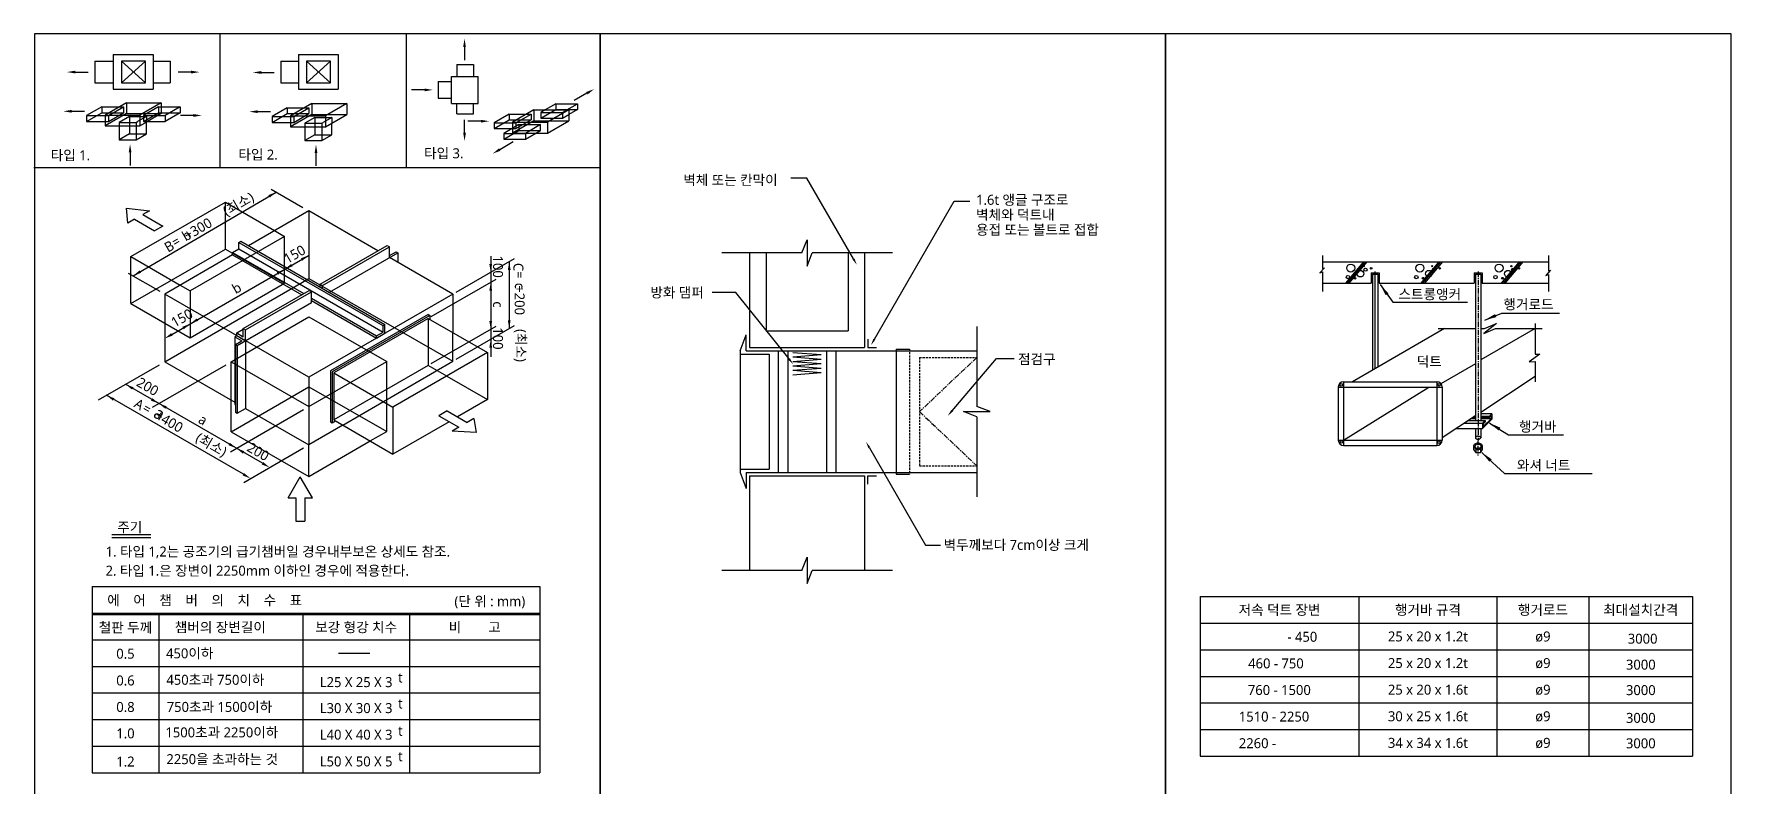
# Model space of a CAD drawing. Header units: millimetres. Extents: x 70076 to 74197, y 15592 to 16067.
# Drawn here: x 70917.2 to 71325.4, y 15886.4 to 16067.4 of the extents above; entities that cross this region are included whole.
import ezdxf
from ezdxf.enums import TextEntityAlignment as Align

# ---------------------------------------------------------------- set-up
doc = ezdxf.new("R2010")
doc.units = ezdxf.units.MM
doc.linetypes.add('CENTER', pattern=[2, 1.25, -0.25, 0.25, -0.25])
doc.linetypes.add('DASHED', pattern=[0.75, 0.5, -0.25])
for name, color, linetype in [('C', 4, 'Continuous'), ('E', 6, 'Continuous'), ('G', 3, 'Continuous'), ('M', 6, 'Continuous'), ('R', 1, 'Continuous'), ('Y', 2, 'Continuous')]:
    doc.layers.add(name, color=color, linetype=linetype)
doc.styles.add('sunjin', font='')
doc.styles.get('sunjin').set_extended_font_data('Malgun Gothic')

# ---------------------------------------------------------------- blocks, each defined once
blk = doc.blocks.new('BORDER')
for p, q in [((1, 1), (0, 1)), ((0, 1), (0, 0)), ((1, 0), (1, 1)), ((0, 0), (1, 0))]:
    blk.add_line(p, q)

msp = doc.modelspace()

# ---------------------------------------------------------------- linework, layer by layer
at = {"layer": 'C'}
for p, q in [((70962.02, 16035.21), (70962.02, 16067.21)), ((71006.82, 16035.21), (71006.82, 16067.21)), ((70917.22, 16035.21), (71053.22, 16035.21)), ((70931.23, 15934.41), (71038.91, 15934.41)), ((70931.23, 15934.41), (70931.23, 15889.61)), ((71038.91, 15934.41), (71038.91, 15889.61)), ((70931.23, 15889.61), (71038.91, 15889.61))]:
    msp.add_line(p, q, dxfattribs=at)
at = {"layer": 'C', "color": 4}
for p, q in [((70935.96, 15946.22), (70945.33, 15946.22)), ((71197.72, 15932.01), (71316.12, 15932.01)), ((71197.72, 15932.01), (71197.72, 15893.61)), ((71316.12, 15932.01), (71316.12, 15893.61)), ((71197.72, 15893.61), (71316.12, 15893.61))]:
    msp.add_line(p, q, dxfattribs=at)
at = {"layer": 'E'}
msp.add_line((70952.41, 16006.94), (70954.81, 16005.56), dxfattribs=at)
at = {"layer": 'G'}
for p, q in [((70931.83, 16060.79), (70931.83, 16055.59)), ((70931.83, 16060.79), (70936.3, 16060.79)), ((70936.3, 16062.44), (70945.87, 16062.44)), ((70936.3, 16062.44), (70936.3, 16054.08)), ((70945.87, 16062.44), (70945.87, 16054.08)), ((70945.87, 16060.79), (70949.98, 16060.79)), ((70949.98, 16060.79), (70949.98, 16055.59)), ((70976.56, 16060.79), (70976.56, 16055.59)), ((70976.56, 16060.79), (70980.81, 16060.79)), ((70980.81, 16062.44), (70980.81, 16054.08)), ((70980.81, 16062.44), (70990.38, 16062.44)), ((70990.38, 16062.44), (70990.38, 16054.08)), ((71017.64, 16057.14), (71024.08, 16057.14)), ((71017.64, 16050.65), (71017.64, 16057.14)), ((71018.91, 16060.03), (71022.91, 16060.03)), ((71018.91, 16060.03), (71018.91, 16057.14)), ((71022.91, 16060.03), (71022.91, 16057.14)), ((71024.08, 16050.65), (71024.08, 16057.14)), ((70931.83, 16055.59), (70936.3, 16055.59)), ((70936.3, 16054.08), (70945.87, 16054.08)), ((70945.87, 16055.59), (70949.98, 16055.59)), ((70976.56, 16055.59), (70980.81, 16055.59)), ((70980.81, 16054.08), (70990.38, 16054.08)), ((71014.42, 16055.92), (71017.64, 16055.92)), ((71014.42, 16055.92), (71014.42, 16051.91)), ((71014.42, 16051.91), (71017.64, 16051.91)), ((71017.64, 16050.65), (71024.08, 16050.65)), ((71018.91, 16048.14), (71018.91, 16050.65)), ((71022.91, 16048.14), (71022.91, 16050.65)), ((71045.41, 16049.1), (71047.96, 16050.57)), ((71047.96, 16049.16), (71045.86, 16047.95)), ((71047.96, 16050.57), (71047.96, 16049.16)), ((71018.91, 16048.14), (71022.91, 16048.14)), ((71039.05, 16045.54), (71035.42, 16043.44)), ((71039.05, 16044.14), (71039.05, 16045.54)), ((71035.42, 16042.04), (71039.05, 16044.14)), ((71035.42, 16043.44), (71035.42, 16042.04)), ((70939.82, 16021.84), (70939.47, 16025.47)), ((70939.47, 16025.47), (70945.02, 16024.84)), ((70966.49, 16017.22), (71001.16, 15997.2)), ((70966.52, 16017.22), (70966.99, 16017.49)), ((70966.52, 16015.65), (70966.52, 16017.22)), ((70966.99, 16017.49), (71001.64, 15997.48)), ((70986.07, 16007.18), (71002.19, 16016.49)), ((70986.63, 16006.86), (71002.75, 16016.17)), ((71002.19, 16016.49), (71002.75, 16016.17)), ((71002.75, 16013.56), (71002.75, 16016.17)), ((70964.99, 16014.76), (70966.52, 16015.65)), ((70964.99, 16014.76), (70982.09, 16004.89)), ((70964.99, 16014.2), (70964.99, 16014.76)), ((70964.99, 16014.2), (70981.61, 16004.61)), ((70966.52, 16015.65), (71001.17, 15995.64)), ((70988.27, 16005.2), (71004.74, 16014.71)), ((71002.75, 16014.04), (71004.32, 16014.95)), ((71004.32, 16014.95), (71004.74, 16014.71)), ((71004.74, 16014.71), (71004.74, 16012.41)), ((70967.54, 15996.48), (70983.41, 16005.64)), ((70968.1, 15996.16), (70983.97, 16005.32)), ((70983.41, 16005.64), (70983.97, 16005.32)), ((70983.97, 16002.71), (70983.97, 16005.32)), ((70983.97, 16003.8), (70999.64, 15994.75)), ((70986.07, 16006.47), (70986.07, 16007.18)), ((70986.07, 16007.18), (70986.63, 16006.86)), ((70986.63, 16006.15), (70986.63, 16006.86)), ((70966.11, 15992.41), (70983.97, 16002.71)), ((70983.97, 16003.24), (70999.64, 15994.19)), ((70965.99, 15995.42), (70967.54, 15996.31)), ((70965.99, 15995.42), (70967.54, 15994.52)), ((70965.99, 15994.77), (70965.99, 15995.42)), ((70967.54, 15996.48), (70968.1, 15996.16)), ((70967.54, 15994.52), (70967.54, 15996.48)), ((70968.1, 15993.55), (70968.1, 15996.16)), ((70999.64, 15994.75), (71001.17, 15995.64)), ((71001.17, 15997.21), (71001.64, 15997.48)), ((71001.17, 15995.64), (71001.17, 15997.21)), ((71001.64, 15995.35), (71001.64, 15997.48)), ((70965.55, 15994.52), (70965.99, 15994.77)), ((70965.55, 15994.52), (70965.55, 15978.24)), ((70965.55, 15994.52), (70967.24, 15993.54)), ((70965.69, 15992.65), (70967.24, 15993.54)), ((70965.69, 15992.65), (70965.69, 15976.37)), ((70965.69, 15992.65), (70966.11, 15992.41)), ((70965.99, 15994.77), (70968.1, 15993.55)), ((70966.11, 15992.41), (70966.11, 15976.13)), ((70968.1, 15993.55), (70968.1, 15977.27)), ((70999.64, 15994.19), (71001.64, 15995.35)), ((70999.64, 15994.19), (70999.64, 15994.75)), ((71087.07, 15991.13), (71088.5, 15995)), ((71088.5, 15991.13), (71088.5, 15995)), ((71117.8, 15993.93), (71117.8, 15991.93)), ((71117.8, 15991.93), (71119.83, 15991.93)), ((71124.59, 15991.53), (71124.59, 15961.44)), ((71124.59, 15991.53), (71127.8, 15991.53)), ((71087.07, 15991.13), (71087.07, 15961.84)), ((71087.07, 15990.33), (71094, 15990.33)), ((71088.5, 15991.13), (71143.98, 15991.13)), ((71094, 15990.33), (71094, 15962.64)), ((71096.22, 15991.13), (71096.22, 15961.84)), ((71098.5, 15991.13), (71098.5, 15961.84)), ((71107.79, 15991.13), (71107.79, 15961.84)), ((71110.08, 15991.13), (71110.08, 15961.84)), ((70965.55, 15978.24), (70965.69, 15978.32)), ((70965.55, 15978.24), (70965.69, 15978.15)), ((70965.69, 15976.37), (70966.11, 15976.13)), ((70966.11, 15976.13), (70968.1, 15977.27)), ((71023.59, 15971.47), (71017.79, 15971.82)), ((71022.99, 15974.82), (71023.59, 15971.47)), ((71267.27, 15973.77), (71267.95, 15973.35)), ((70978.35, 15955.72), (70981.27, 15960.78)), ((70984.19, 15955.72), (70981.27, 15960.78)), ((71087.07, 15962.64), (71094, 15962.64)), ((71087.07, 15961.84), (71088.5, 15957.97)), ((71088.5, 15961.84), (71143.98, 15961.84)), ((71088.5, 15961.84), (71088.5, 15957.97)), ((71117.8, 15961.04), (71119.83, 15961.04)), ((71117.8, 15959.04), (71117.8, 15961.04)), ((71124.59, 15961.44), (71127.8, 15961.44)), ((70978.35, 15955.72), (70980.19, 15955.72)), ((70980.19, 15955.72), (70980.19, 15950.12)), ((70982.35, 15955.72), (70984.19, 15955.72)), ((70982.35, 15955.72), (70982.35, 15950.12)), ((70980.19, 15950.12), (70982.35, 15950.12)), ((70990.49, 15918.41), (70997.99, 15918.41))]:
    msp.add_line(p, q, dxfattribs=at)
at = {"layer": 'G', "color": 3}
for p, q in [((70933.53, 16049.79), (70929.89, 16047.7)), ((70933.53, 16049.79), (70937.7, 16049.79)), ((70939.47, 16050.81), (70934.34, 16047.85)), ((70939.47, 16050.81), (70947.85, 16050.81)), ((70947.85, 16050.81), (70942.71, 16047.85)), ((70947.18, 16049.79), (70943.55, 16047.7)), ((70947.18, 16049.79), (70952.42, 16049.79)), ((70947.85, 16050.81), (70947.85, 16049.79)), ((70952.42, 16049.79), (70948.79, 16047.7)), ((70952.42, 16049.79), (70952.42, 16048.39)), ((70978.13, 16049.58), (70974.5, 16047.49)), ((70978.13, 16049.58), (70982.31, 16049.58)), ((70984.07, 16050.6), (70978.94, 16047.64)), ((70984.07, 16050.6), (70992.45, 16050.6)), ((70992.45, 16050.6), (70987.32, 16047.64)), ((70992.45, 16050.6), (70992.45, 16047.99)), ((71037.48, 16049.1), (71032.35, 16046.14)), ((71037.48, 16049.1), (71045.86, 16049.1)), ((71042.72, 16050.57), (71040.18, 16049.1)), ((71045.86, 16049.1), (71040.73, 16046.14)), ((71042.72, 16050.57), (71047.96, 16050.57)), ((71045.86, 16049.1), (71045.86, 16046.48)), ((70929.89, 16047.7), (70934.34, 16047.7)), ((70929.89, 16047.7), (70929.89, 16046.29)), ((70929.89, 16046.29), (70934.34, 16046.29)), ((70934.34, 16047.85), (70934.34, 16045.23)), ((70934.34, 16047.85), (70942.71, 16047.85)), ((70934.34, 16045.23), (70942.71, 16045.23)), ((70937.75, 16045.23), (70937.75, 16041.92)), ((70941.82, 16045.23), (70941.82, 16041.92)), ((70942.71, 16047.85), (70942.71, 16045.23)), ((70942.71, 16045.23), (70944.55, 16046.29)), ((70943.55, 16047.7), (70948.79, 16047.7)), ((70943.55, 16047.7), (70943.55, 16046.29)), ((70943.55, 16046.29), (70948.79, 16046.29)), ((70944.25, 16043.33), (70944.25, 16046.12)), ((70952.42, 16048.39), (70948.79, 16046.29)), ((70948.79, 16047.7), (70948.79, 16046.29)), ((70974.5, 16047.49), (70978.94, 16047.49)), ((70974.5, 16047.49), (70974.5, 16046.08)), ((70974.5, 16046.08), (70978.94, 16046.08)), ((70978.94, 16047.64), (70978.94, 16045.02)), ((70978.94, 16047.64), (70987.32, 16047.64)), ((70978.94, 16045.02), (70987.32, 16045.02)), ((70982.35, 16045.02), (70982.35, 16041.71)), ((70986.42, 16045.02), (70986.42, 16041.71)), ((70987.32, 16045.02), (70992.45, 16047.99)), ((70987.32, 16047.64), (70987.32, 16045.02)), ((70988.86, 16043.12), (70988.86, 16045.91)), ((71031.54, 16048.08), (71027.91, 16045.98)), ((71027.91, 16045.98), (71027.91, 16044.58)), ((71027.91, 16045.98), (71032.35, 16045.98)), ((71027.91, 16044.58), (71032.16, 16044.58)), ((71033.82, 16045.54), (71030.19, 16043.44)), ((71031.54, 16048.08), (71035.72, 16048.08)), ((71032.35, 16046.14), (71032.35, 16044.69)), ((71032.35, 16046.14), (71040.73, 16046.14)), ((71033.82, 16045.54), (71039.05, 16045.54)), ((71040.73, 16043.52), (71045.86, 16046.48)), ((71040.73, 16046.14), (71040.73, 16043.52)), ((70937.75, 16041.92), (70941.82, 16041.92)), ((70941.82, 16041.92), (70944.25, 16043.33)), ((70982.35, 16041.71), (70986.42, 16041.71)), ((70986.42, 16041.71), (70988.86, 16043.12)), ((71030.19, 16043.44), (71035.42, 16043.44)), ((71030.19, 16043.44), (71030.19, 16042.04)), ((71030.19, 16042.04), (71035.42, 16042.04)), ((71037.98, 16043.52), (71040.73, 16043.52)), ((70945.02, 16024.84), (70943.42, 16023.91)), ((70941.42, 16022.76), (70939.82, 16021.84)), ((70941.42, 16022.76), (70946.22, 16019.99)), ((70943.42, 16023.91), (70948.22, 16021.15)), ((70948.22, 16021.15), (70946.22, 16019.99)), ((71227.08, 16012.5), (71281.48, 16012.5)), ((71238.81, 16009.85), (71240.73, 16009.85)), ((71238.81, 16009.85), (71238.81, 16007.38)), ((71239.13, 16009.53), (71240.41, 16009.53)), ((71239.13, 16009.53), (71239.13, 15986.5)), ((71240.41, 16009.53), (71240.41, 15987.24)), ((71240.73, 16009.85), (71240.73, 16007.38)), ((71263.56, 16009.85), (71265.48, 16009.85)), ((71263.56, 16009.85), (71263.56, 16007.38)), ((71263.88, 16009.53), (71263.88, 15974.35)), ((71263.88, 16009.53), (71265.16, 16009.53)), ((71265.16, 16009.53), (71265.16, 15974.35)), ((71265.48, 16009.85), (71265.48, 16007.38)), ((71227.08, 16007.38), (71238.81, 16007.38)), ((71240.73, 16007.38), (71263.56, 16007.38)), ((71265.48, 16007.38), (71281.48, 16007.38)), ((71012.02, 15999.83), (70988.52, 15986.27)), ((71012.42, 15999.6), (70988.92, 15986.04)), ((71012.02, 15999.83), (71012.42, 15999.6)), ((71012.42, 15999.6), (71012.42, 15998.68)), ((71012.02, 15998.91), (70989.32, 15985.81)), ((70988.52, 15986.27), (70988.52, 15974.05)), ((70988.92, 15986.04), (70988.92, 15973.82)), ((70989.32, 15985.81), (70989.32, 15974.51)), ((71016.59, 15976.66), (71014.59, 15975.51)), ((71014.59, 15975.51), (71019.39, 15972.74)), ((71016.59, 15976.66), (71021.39, 15973.9)), ((71263.88, 15975.04), (71263.1, 15975.04)), ((71263.88, 15975.31), (71263.51, 15975.31)), ((71267.83, 15975.95), (71265.16, 15975.95)), ((71267.19, 15975.31), (71265.16, 15975.31)), ((71267.19, 15975.04), (71265.16, 15975.04)), ((71267.19, 15975.31), (71267.83, 15975.95)), ((71267.19, 15975.04), (71267.64, 15975.49)), ((71267.19, 15975.31), (71267.19, 15975.04)), ((71267.64, 15975.49), (71267.64, 15974.75)), ((71267.83, 15975.95), (71267.83, 15974.67)), ((70988.52, 15974.05), (70988.92, 15973.82)), ((70988.92, 15973.82), (70989.72, 15974.28)), ((71019.39, 15972.74), (71017.79, 15971.82)), ((71022.99, 15974.82), (71021.39, 15973.9)), ((71259.15, 15972.43), (71265.6, 15972.43)), ((71261.09, 15973.71), (71265.6, 15973.71)), ((71262.06, 15974.35), (71266.24, 15974.35)), ((71263.88, 15974.75), (71262.66, 15974.75)), ((71263.88, 15972.43), (71263.88, 15970.22)), ((71267.64, 15974.75), (71265.16, 15974.75)), ((71265.16, 15972.43), (71265.16, 15970.22)), ((71265.6, 15972.43), (71267.83, 15974.67)), ((71265.6, 15973.71), (71266.24, 15974.35)), ((71265.6, 15973.71), (71265.6, 15972.43)), ((71265.79, 15972.9), (71267.64, 15974.75)), ((71265.79, 15973.64), (71266.24, 15974.08)), ((71265.79, 15973.64), (71265.79, 15972.9)), ((71266.24, 15974.35), (71266.24, 15974.08)), ((71263.44, 15968.15), (71264, 15967.47)), ((71263.44, 15968.15), (71263.44, 15967.36)), ((71263.44, 15967.36), (71264, 15966.68)), ((71264, 15967.47), (71265.08, 15967.47)), ((71264, 15967.47), (71264, 15966.68)), ((71265.08, 15967.47), (71265.61, 15968.15)), ((71265.08, 15967.47), (71265.08, 15966.68)), ((71265.08, 15966.68), (71265.61, 15967.36)), ((71265.61, 15967.36), (71265.61, 15968.15)), ((71264, 15966.68), (71265.08, 15966.68))]:
    msp.add_line(p, q, dxfattribs=at)
for centre in [(71231.64, 15982.94), (71255.17, 15982.98), (71231.69, 15969.2), (71255.12, 15969.16)]:
    msp.add_circle(centre, 0.321, dxfattribs=at)
for centre, radius, start, end in [((71263.99, 15968.15), 0.549, 149.5769, 180), ((71264.25, 15968), 0.848, 125.1975, 149.5769), ((71264.42, 15967.76), 1.14, 106.2867, 125.1975), ((71263.99, 15968.15), 0.229, 149.5769, 180), ((71263.99, 15968.15), 0.229, 180, 210.4231), ((71264.25, 15968), 0.528, 125.1975, 149.5769), ((71264.25, 15968.3), 0.528, 210.4231, 234.8025), ((71264.08, 15970.22), 0.197, 142.6084, 180), ((71264.08, 15970.22), 0.197, 180, 217.3916), ((71264.29, 15970.06), 0.462, 118.4548, 142.6084), ((71264.29, 15970.38), 0.462, 217.3916, 241.5452), ((71264.42, 15967.76), 0.821, 106.2867, 125.1975), ((71264.42, 15968.54), 0.821, 234.8025, 253.7133), ((71264.43, 15969.8), 0.756, 102.6518, 118.4548), ((71264.43, 15970.64), 0.756, 241.5452, 257.3482), ((71264.53, 15967.39), 1.53, 90, 106.2867), ((71264.53, 15967.39), 1.21, 90, 106.2867), ((71264.53, 15968.92), 1.21, 253.7133, 270), ((71264.52, 15969.39), 1.18, 90, 102.6518), ((71264.52, 15971.05), 1.18, 257.3482, 270), ((71264.52, 15969.39), 1.18, 77.3482, 90), ((71264.52, 15971.05), 1.18, 270, 282.6518), ((71264.53, 15967.39), 1.53, 73.7133, 90), ((71264.53, 15967.39), 1.21, 73.7133, 90), ((71264.53, 15968.92), 1.21, 270, 286.2867), ((71264.62, 15969.8), 0.756, 61.5452, 77.3482), ((71264.62, 15970.64), 0.756, 282.6518, 298.4548), ((71264.64, 15967.76), 0.821, 54.8025, 73.7133), ((71264.64, 15968.54), 0.821, 286.2867, 305.1975), ((71264.64, 15967.76), 1.14, 54.8025, 73.7133), ((71264.76, 15970.06), 0.462, 37.3916, 61.5452), ((71264.76, 15970.38), 0.462, 298.4548, 322.6084), ((71264.81, 15968), 0.528, 30.4231, 54.8025), ((71264.81, 15968.3), 0.528, 305.1975, 329.5769), ((71264.97, 15970.22), 0.197, 0, 37.3916), ((71264.97, 15970.22), 0.197, 322.6084, 0), ((71265.07, 15968.15), 0.229, 0, 30.4231), ((71265.07, 15968.15), 0.229, 329.5769, 0), ((71264.81, 15968), 0.848, 30.4231, 54.8025), ((71265.07, 15968.15), 0.549, 0, 30.4231)]:
    msp.add_arc(centre, radius, start, end, dxfattribs=at)
at = {"layer": 'M', "color": 6}
for p, q in [((70940.56, 16013.79), (70963.26, 16026.89)), ((70963.26, 16026.89), (70975.11, 16020.05)), ((70983.31, 16024.78), (70968.83, 16016.42)), ((70999.93, 16015.19), (70983.31, 16024.78)), ((70940.56, 16013.79), (70952.41, 16006.94)), ((70940.56, 16002.49), (70940.56, 16013.79)), ((70964.99, 16014.2), (70948.66, 16004.77)), ((71017.97, 16004.77), (71002.75, 16013.56)), ((70983.31, 15984.77), (70948.66, 16004.77)), ((70948.66, 16004.77), (70948.66, 15988.49)), ((71017.97, 16004.77), (70983.31, 15984.77)), ((71017.97, 16004.77), (71017.97, 15995.48)), ((70940.56, 16002.49), (70948.66, 15997.81)), ((71012.02, 15998.91), (71026.27, 15990.69)), ((71256.46, 15996.5), (71234.29, 15983.7)), ((71278.28, 15996.5), (71265.16, 15988.93)), ((70948.66, 15988.49), (70965.55, 15978.74)), ((71026.27, 15990.69), (71003.57, 15977.58)), ((71026.27, 15990.69), (71026.27, 15979.39)), ((71263.88, 15987.99), (71255.61, 15983.21)), ((70983.31, 15984.77), (70983.31, 15968.49)), ((70989.32, 15985.81), (71003.57, 15977.58)), ((71016.49, 15985.04), (71026.27, 15979.39)), ((71232.2, 15983.7), (71232.2, 15968.34)), ((71232.2, 15983.7), (71254.6, 15983.7)), ((71254.6, 15983.7), (71254.6, 15968.34)), ((71265.16, 15976.4), (71278.28, 15985.05)), ((70964.66, 15971.67), (70964.66, 15979.26)), ((71026.27, 15979.39), (71019.07, 15975.23)), ((71230.92, 15982.42), (71230.92, 15969.62)), ((71230.92, 15982.42), (71255.88, 15982.42)), ((71232.2, 15969.62), (71252.68, 15982.42)), ((71255.88, 15982.42), (71255.88, 15969.62)), ((70968.1, 15977.27), (70983.31, 15968.49)), ((71003.57, 15977.58), (71003.57, 15966.28)), ((71255.88, 15970.28), (71263.88, 15975.56)), ((70964.66, 15971.67), (70983.31, 15960.9)), ((70991.53, 15973.23), (70983.31, 15968.49)), ((70989.32, 15974.51), (71003.57, 15966.28)), ((71017.07, 15974.08), (71003.57, 15966.28)), ((70983.31, 15960.9), (70998.11, 15969.44)), ((70983.31, 15960.9), (70983.31, 15968.49)), ((71230.92, 15969.62), (71255.88, 15969.62)), ((71232.2, 15968.34), (71254.6, 15968.34))]:
    msp.add_line(p, q, dxfattribs=at)
for centre, start, end in [((71232.2, 15982.42), 90, 180), ((71254.6, 15982.42), 0, 90), ((71232.2, 15969.62), 180, 270), ((71254.6, 15969.62), 270, 0)]:
    msp.add_arc(centre, 1.28, start, end, dxfattribs=at)
at = {"layer": 'R', "color": 1}
msp.add_line((71239.77, 15986.87), (71239.77, 16010.17), dxfattribs=at)
at = {"layer": 'R', "color": 1, "linetype": 'CENTER'}
msp.add_line((71264.52, 16010.17), (71264.51, 15965.97), dxfattribs=at)
at = {"layer": 'Y', "color": 2}
for p, q in [((70944.08, 16060.79), (70938.24, 16055.59)), ((70938.24, 16060.79), (70944.08, 16055.59)), ((70944.08, 16060.79), (70938.24, 16060.79)), ((70938.24, 16060.79), (70938.24, 16055.59)), ((70944.08, 16055.59), (70944.08, 16060.79)), ((70982.75, 16060.79), (70988.58, 16055.59)), ((70988.58, 16060.79), (70982.75, 16055.59)), ((70982.75, 16060.79), (70982.75, 16055.59)), ((70988.58, 16060.79), (70982.75, 16060.79)), ((70988.58, 16055.59), (70988.58, 16060.79)), ((71020.78, 16064.19), (71020.78, 16061.08)), ((70927.16, 16058.18), (70930.27, 16058.18)), ((70955.02, 16058.18), (70951.91, 16058.18)), ((70971.87, 16058.08), (70974.98, 16058.08)), ((70938.24, 16055.59), (70944.08, 16055.59)), ((70982.75, 16055.59), (70988.58, 16055.59)), ((71011.15, 16053.89), (71008.04, 16053.89)), ((71050.22, 16053.1), (71047.11, 16051.35)), ((70926.29, 16048.75), (70929.4, 16048.75)), ((70933.53, 16049.79), (70933.53, 16048.39)), ((70935.13, 16047.7), (70938.76, 16049.79)), ((70937.7, 16049.79), (70938.76, 16049.79)), ((70938.76, 16049.79), (70938.76, 16048.39)), ((70939.47, 16050.81), (70939.47, 16048.2)), ((70947.18, 16049.79), (70947.18, 16048.39)), ((70947.85, 16049.79), (70947.85, 16048.2)), ((70971.01, 16048.66), (70974.12, 16048.66)), ((70978.13, 16049.58), (70978.13, 16048.18)), ((70979.73, 16047.49), (70983.37, 16049.58)), ((70982.31, 16049.58), (70983.37, 16049.58)), ((70983.37, 16049.58), (70983.37, 16048.18)), ((70984.07, 16050.6), (70984.07, 16047.99)), ((71037.48, 16049.1), (71037.48, 16046.48)), ((71039.09, 16047.07), (71042.72, 16049.16)), ((71040.18, 16049.1), (71039.09, 16048.47)), ((71042.72, 16050.57), (71042.72, 16049.16)), ((71042.72, 16049.16), (71047.96, 16049.16)), ((71044.32, 16048.47), (71045.41, 16049.1)), ((70929.89, 16046.29), (70933.53, 16048.39)), ((70933.53, 16048.39), (70938.76, 16048.39)), ((70939.47, 16048.2), (70934.34, 16045.23)), ((70934.34, 16047.7), (70935.13, 16047.7)), ((70934.34, 16046.29), (70935.13, 16046.29)), ((70935.13, 16046.29), (70938.76, 16048.39)), ((70935.13, 16047.7), (70935.13, 16046.29)), ((70940.18, 16047.5), (70937.75, 16046.09)), ((70937.75, 16046.09), (70937.75, 16045.23)), ((70937.75, 16046.09), (70941.82, 16046.09)), ((70939.47, 16048.2), (70947.85, 16048.2)), ((70940.18, 16047.5), (70940.18, 16043.33)), ((70940.18, 16047.5), (70944.25, 16047.5)), ((70941.82, 16046.09), (70942.16, 16046.29)), ((70941.82, 16046.09), (70941.82, 16045.23)), ((70944.25, 16047.5), (70942.16, 16046.29)), ((70943.55, 16046.29), (70947.18, 16048.39)), ((70944.25, 16047.5), (70944.25, 16046.12)), ((70947.85, 16048.2), (70944.55, 16046.29)), ((70947.18, 16048.39), (70952.42, 16048.39)), ((70955.59, 16047.75), (70952.48, 16047.75)), ((70974.5, 16046.08), (70978.13, 16048.18)), ((70978.13, 16048.18), (70983.37, 16048.18)), ((70984.07, 16047.99), (70978.94, 16045.02)), ((70978.94, 16047.49), (70979.73, 16047.49)), ((70978.94, 16046.08), (70979.73, 16046.08)), ((70979.73, 16046.08), (70983.37, 16048.18)), ((70979.73, 16047.49), (70979.73, 16046.08)), ((70984.79, 16047.29), (70982.35, 16045.88)), ((70982.35, 16045.88), (70986.42, 16045.88)), ((70982.35, 16045.88), (70982.35, 16045.02)), ((70984.07, 16047.99), (70992.45, 16047.99)), ((70984.79, 16047.29), (70984.79, 16043.12)), ((70984.79, 16047.29), (70988.86, 16047.29)), ((70986.42, 16045.88), (70986.77, 16046.08)), ((70986.42, 16045.88), (70986.42, 16045.02)), ((70988.86, 16047.29), (70986.77, 16046.08)), ((70988.86, 16047.29), (70988.86, 16045.91)), ((71020.78, 16043.6), (71020.78, 16046.71)), ((71024.7, 16046.36), (71021.59, 16046.36)), ((71027.91, 16044.58), (71031.54, 16046.68)), ((71031.54, 16048.08), (71031.54, 16046.68)), ((71031.54, 16046.68), (71036.78, 16046.68)), ((71037.48, 16046.48), (71032.35, 16043.52)), ((71032.35, 16045.98), (71033.14, 16045.98)), ((71032.35, 16044.69), (71032.35, 16043.52)), ((71032.35, 16044.58), (71033.14, 16044.58)), ((71033.14, 16045.98), (71036.78, 16048.08)), ((71033.14, 16044.58), (71036.78, 16046.68)), ((71033.14, 16045.98), (71033.14, 16044.58)), ((71033.82, 16045.54), (71033.82, 16044.14)), ((71035.72, 16048.08), (71036.78, 16048.08)), ((71036.78, 16048.08), (71036.78, 16046.68)), ((71037.48, 16046.48), (71045.86, 16046.48)), ((71039.09, 16048.47), (71044.32, 16048.47)), ((71039.09, 16048.47), (71039.09, 16047.07)), ((71039.09, 16047.07), (71044.32, 16047.07)), ((71044.32, 16048.47), (71044.32, 16047.07)), ((71044.32, 16047.07), (71045.86, 16047.95)), ((70940.18, 16043.33), (70937.75, 16041.92)), ((70940.18, 16043.33), (70944.25, 16043.33)), ((70984.79, 16043.12), (70982.35, 16041.71)), ((70984.79, 16043.12), (70988.86, 16043.12)), ((71029.26, 16039.56), (71032.49, 16041.46)), ((71030.19, 16042.04), (71033.82, 16044.14)), ((71032.35, 16043.52), (71037.98, 16043.52)), ((71033.82, 16044.14), (71039.05, 16044.14)), ((70940.34, 16038.84), (70940.34, 16035.73)), ((70985.05, 16038.74), (70985.05, 16035.63)), ((71103.12, 16032.62), (71099.22, 16032.62)), ((71114.32, 16013.22), (71103.12, 16032.62)), ((70963.26, 16015.59), (70963.26, 16026.89)), ((70983.31, 16024.78), (70983.31, 16008.5)), ((71119.34, 15993.91), (71138.54, 16027.16)), ((71138.54, 16027.16), (71142.32, 16027.16)), ((70975.11, 16020.05), (70977.51, 16018.66)), ((70977.51, 16018.66), (70954.81, 16005.56)), ((70977.51, 16007.37), (70977.51, 16018.66)), ((70940.56, 16002.49), (70963.26, 16015.59)), ((70963.26, 16015.59), (70977.51, 16007.37)), ((71227.08, 16014.02), (71227.08, 16010.96)), ((71232.71, 16007.38), (71237.03, 16012.5)), ((71233.13, 16007.38), (71237.45, 16012.5)), ((71233.55, 16007.38), (71237.87, 16012.5)), ((71250.87, 16007.38), (71255.18, 16012.5)), ((71251.28, 16007.38), (71255.6, 16012.5)), ((71251.7, 16007.38), (71256.02, 16012.5)), ((71270.19, 16007.38), (71274.51, 16012.5)), ((71270.61, 16007.38), (71274.93, 16012.5)), ((71271.03, 16007.38), (71275.35, 16012.5)), ((71281.48, 16014.02), (71281.48, 16010.33)), ((70948.66, 15988.49), (70983.31, 16008.5)), ((70983.31, 16008.5), (71017.97, 15988.64)), ((71227.56, 16011.12), (71226.46, 16009.86)), ((71226.46, 16009.86), (71227.08, 16010.14)), ((71227.08, 16010.96), (71227.56, 16011.12)), ((71227.08, 16010.14), (71227.08, 16005.36)), ((71281.96, 16010.49), (71280.86, 16009.23)), ((71280.86, 16009.23), (71281.48, 16009.51)), ((71281.48, 16010.33), (71281.96, 16010.49)), ((71281.48, 16009.51), (71281.48, 16005.36)), ((70954.81, 15994.26), (70977.51, 16007.37)), ((70954.81, 16005.56), (70954.81, 15994.26)), ((71086, 16005.15), (71080.33, 16005.15)), ((71098.82, 15989.16), (71086, 16005.15)), ((70948.66, 15997.81), (70954.81, 15994.26)), ((70964.66, 15988.49), (70983.33, 15999.27)), ((70983.33, 15999.27), (71002.05, 15988.54)), ((71012.02, 15998.91), (71012.02, 15987.61)), ((71017.97, 15988.64), (71017.97, 15995.48)), ((71254.91, 15996.5), (71263.88, 15996.5)), ((71265.16, 15996.5), (71266.06, 15996.5)), ((71268.94, 15997.66), (71265.9, 15995.26)), ((71265.9, 15995.26), (71268.7, 15996.5)), ((71266.06, 15996.5), (71268.94, 15997.66)), ((71268.7, 15996.5), (71279.96, 15996.5)), ((71278.28, 15997.71), (71278.28, 15990.32)), ((70964.66, 15988.49), (70983.31, 15977.72)), ((70964.66, 15979.26), (70964.66, 15988.49)), ((70983.31, 15977.72), (71002.05, 15988.54)), ((71012.02, 15987.61), (70989.32, 15974.51)), ((70991.53, 15973.23), (71017.97, 15988.64)), ((71002.05, 15971.71), (71002.05, 15988.54)), ((71016.49, 15985.04), (71012.02, 15987.61)), ((71099.77, 15990.75), (71106.53, 15990.21)), ((71099.77, 15989.67), (71106.53, 15990.21)), ((71099.77, 15989.67), (71106.53, 15989.13)), ((71099.77, 15988.59), (71106.53, 15989.13)), ((71099.77, 15988.59), (71106.53, 15988.05)), ((71099.77, 15987.51), (71106.53, 15988.05)), ((71099.77, 15987.51), (71106.53, 15986.97)), ((71138.02, 15976.7), (71148.74, 15989.29)), ((71148.74, 15989.29), (71153, 15989.29)), ((71279.4, 15990.32), (71276.82, 15988.44)), ((71276.82, 15988.44), (71278.28, 15988.56)), ((71278.28, 15990.32), (71279.4, 15990.32)), ((71278.28, 15988.56), (71278.28, 15983.7)), ((71099.77, 15986.43), (71106.53, 15986.97)), ((71099.77, 15986.43), (71106.53, 15985.89)), ((71099.77, 15985.35), (71106.53, 15985.89)), ((70964.66, 15971.67), (70983.33, 15982.45)), ((70983.33, 15982.45), (71002.05, 15971.71)), ((70998.11, 15969.44), (71002.05, 15971.71)), ((71118.15, 15967.81), (71131.62, 15944.4)), ((70935.96, 15946.91), (70945.33, 15946.91)), ((71131.62, 15944.4), (71135.25, 15944.4)), ((71235.87, 15932.01), (71235.87, 15893.61)), ((71269.07, 15932.01), (71269.07, 15893.61)), ((71291.17, 15932.01), (71291.17, 15893.61)), ((70931.23, 15928.01), (71038.91, 15928.01)), ((70931.23, 15927.66), (71038.91, 15927.66)), ((70947.23, 15928.01), (70947.23, 15889.61)), ((70981.85, 15928.01), (70981.85, 15889.61)), ((71007.57, 15927.88), (71007.57, 15889.48)), ((71197.72, 15925.61), (71316.12, 15925.61)), ((70931.23, 15921.61), (71038.91, 15921.61)), ((71197.72, 15919.21), (71316.12, 15919.21)), ((70931.23, 15915.21), (71038.91, 15915.21)), ((71197.72, 15912.81), (71316.12, 15912.81)), ((70931.23, 15908.81), (71038.91, 15908.81)), ((71197.72, 15906.41), (71316.12, 15906.41)), ((70931.23, 15902.41), (71038.91, 15902.41)), ((71197.72, 15900.01), (71316.12, 15900.01)), ((70931.23, 15896.01), (71038.91, 15896.01))]:
    msp.add_line(p, q, dxfattribs=at)
at = {"layer": 'Y'}
for p, q in [((70941.07, 16009.16), (70975.49, 16029.3)), ((70974.31, 16029.98), (70981.9, 16025.6)), ((71101.9, 16014.69), (71103.15, 16017.86)), ((71103.15, 16017.86), (71103.15, 16011.52)), ((70950.39, 15995.08), (70983.42, 16014.15)), ((71018.73, 16005.22), (71032.82, 16013.35)), ((71027.08, 16013.93), (71027.08, 15992.27)), ((71031.52, 16012.6), (71031.52, 15996.46)), ((71101.9, 16014.69), (71082.64, 16014.69)), ((71089.3, 16014.69), (71089.3, 15991.93)), ((71093.3, 16014.69), (71093.3, 15995.93)), ((71103.15, 16011.52), (71104.4, 16014.69)), ((71123.66, 16014.69), (71104.4, 16014.69)), ((71113, 16014.69), (71113, 15995.93)), ((71117, 16014.69), (71117, 15991.93)), ((70939.89, 16009.84), (70947.48, 16005.45)), ((71012.79, 15999.35), (71028.37, 16008.35)), ((71241, 16007.05), (71243.99, 16002.83)), ((71243.99, 16002.83), (71262.02, 16002.83)), ((71266.13, 15998.52), (71270.26, 16000.22)), ((71270.26, 16000.22), (71284.08, 16000.22)), ((71012.79, 15988.05), (71028.37, 15997.05)), ((71018.73, 15989.08), (71032.82, 15997.21)), ((71093.3, 15995.93), (71113, 15995.93)), ((71143.98, 15996.99), (71143.98, 15977.73)), ((71027.08, 15991.9), (71027.08, 15989.68)), ((71089.3, 15991.93), (71117, 15991.93)), ((70932.73, 15979.3), (70947.42, 15987.78)), ((70945.77, 15977.6), (70963.42, 15987.78)), ((70967.58, 15961.42), (70934.67, 15980.42)), ((70972.17, 15964.07), (70939.26, 15983.07)), ((70964.46, 15966.84), (70982.07, 15977.01)), ((71140.81, 15976.49), (71147.15, 15976.49)), ((71143.98, 15975.24), (71140.81, 15976.49)), ((71147.15, 15976.49), (71143.98, 15977.73)), ((71143.98, 15975.24), (71143.98, 15955.98)), ((71267.95, 15973.35), (71271.84, 15970.95)), ((71271.84, 15970.95), (71285.09, 15970.95)), ((70967.66, 15959.46), (70982.07, 15967.78)), ((71265.44, 15966.66), (71266.03, 15966.11)), ((71266.03, 15966.11), (71270.89, 15961.63)), ((71089.3, 15961.04), (71117, 15961.04)), ((71089.3, 15961.04), (71089.3, 15938.28)), ((71117, 15961.04), (71117, 15938.28)), ((71270.89, 15961.63), (71292, 15961.63)), ((71101.9, 15938.28), (71082.64, 15938.28)), ((71101.9, 15938.28), (71103.15, 15941.45)), ((71103.15, 15941.45), (71103.15, 15935.11)), ((71103.15, 15935.11), (71104.4, 15938.28)), ((71123.66, 15938.28), (71104.4, 15938.28))]:
    msp.add_line(p, q, dxfattribs=at)
at = {"layer": 'Y', "linetype": 'DASHED'}
for p, q in [((71127.8, 15991.53), (71127.8, 15961.44)), ((71130.2, 15989.53), (71130.2, 15963.44)), ((71130.2, 15989.53), (71143.98, 15989.53)), ((71130.2, 15963.44), (71143.98, 15963.44))]:
    msp.add_line(p, q, dxfattribs=at)
at = {"layer": 'Y', "linetype": 'CENTER'}
for p, q in [((71143.98, 15989.53), (71130.2, 15976.49)), ((71130.2, 15976.49), (71143.98, 15963.44))]:
    msp.add_line(p, q, dxfattribs=at)
at = {"layer": 'Y'}
for points in [[(71241, 16007.05, 0, 0.8, 0), (71242.64, 16004.72, 0.8, 0.8, 0)], [(71266.13, 15998.52, 0, 0.8, 0), (71268.77, 15999.6, 0.8, 0.8, 0)], [(71267.27, 15973.77, 0, 0.8, 0), (71269.71, 15972.28, 0.8, 0.8, 0)], [(71265.44, 15966.66, 0, 0.8, 0), (71267.54, 15964.72, 0.8, 0.8, 0)]]:
    msp.add_lwpolyline(points, format="xyseb", dxfattribs=at)
for centre, radius in [((71233.9, 16011.04), 0.956), ((71250.53, 16011.04), 0.956), ((71269.57, 16011.04), 0.956), ((71233.22, 16008.86), 0.406), ((71234.89, 16008.57), 0.227), ((71236.22, 16009.68), 0.797), ((71237.04, 16011.48), 0.133), ((71237.46, 16010.64), 0.377), ((71238.82, 16010.98), 0.189), ((71249.68, 16008.86), 0.406), ((71251.35, 16008.57), 0.227), ((71252.68, 16009.68), 0.797), ((71253.5, 16011.48), 0.133), ((71253.92, 16010.64), 0.377), ((71255.28, 16010.98), 0.189), ((71268.72, 16008.86), 0.406), ((71270.39, 16008.57), 0.227), ((71271.72, 16009.68), 0.797), ((71272.54, 16011.48), 0.133), ((71272.96, 16010.64), 0.377), ((71274.32, 16010.98), 0.189)]:
    msp.add_circle(centre, radius, dxfattribs=at)
at = {"layer": 'Y', "color": 2}
for points in [[(71020.45, 16064.19), (71021.11, 16064.19), (71020.78, 16066.19)], [(70927.16, 16057.85), (70927.16, 16058.51), (70925.16, 16058.18)], [(70955.02, 16057.85), (70955.02, 16058.51), (70957.02, 16058.18)], [(70971.87, 16057.75), (70971.87, 16058.42), (70969.87, 16058.08)], [(71011.15, 16053.56), (71011.15, 16054.23), (71013.15, 16053.89)], [(71050.05, 16053.39), (71050.38, 16052.81), (71051.96, 16054.08)], [(70926.29, 16048.42), (70926.29, 16049.09), (70924.29, 16048.75)], [(70971.01, 16048.32), (70971.01, 16048.99), (70969.01, 16048.66)], [(70955.59, 16047.41), (70955.59, 16048.08), (70957.59, 16047.75)], [(71024.7, 16046.03), (71024.7, 16046.69), (71026.7, 16046.36)], [(70940.01, 16038.84), (70940.67, 16038.84), (70940.34, 16040.84)], [(70984.72, 16038.74), (70985.39, 16038.74), (70985.05, 16040.74)], [(71020.45, 16043.6), (71021.11, 16043.6), (71020.78, 16041.6)], [(71029.43, 16039.27), (71029.09, 16039.84), (71027.54, 16038.54)], [(71114.55, 16013.36), (71114.09, 16013.09), (71115.12, 16011.84)], [(71119.57, 15993.77), (71119.11, 15994.04), (71118.54, 15992.52)], [(71099.03, 15989.33), (71098.61, 15989), (71099.82, 15987.91)], [(71138.22, 15976.52), (71137.82, 15976.87), (71136.98, 15975.48)], [(71117.92, 15967.67), (71118.38, 15967.94), (71117.35, 15969.19)]]:
    msp.add_solid(points, dxfattribs=at)
at = {"layer": 'Y'}
for points in [[(70973.59, 16028.58), (70973.93, 16028), (70975.49, 16029.3)], [(70979.41, 16011.44), (70979.08, 16012.02), (70977.51, 16010.74)], [(70981.42, 16013.38), (70981.75, 16012.8), (70983.31, 16014.09)], [(71027.41, 16012.03), (71026.74, 16012.03), (71027.08, 16010.03)], [(71031.19, 16010.6), (71031.86, 16010.6), (71031.52, 16012.6)], [(70942.96, 16009.88), (70942.62, 16010.46), (70941.07, 16009.16)], [(70975.61, 16010.02), (70975.95, 16009.44), (70977.51, 16010.74)], [(71026.74, 16005.6), (71027.41, 16005.6), (71027.08, 16007.6)], [(70952.92, 15996.9), (70953.26, 15996.32), (70954.81, 15997.63)], [(70956.71, 15998.34), (70956.38, 15998.92), (70954.81, 15997.63)], [(71027.41, 15998.3), (71026.74, 15998.3), (71027.08, 15996.3)], [(71031.86, 15998.46), (71031.19, 15998.46), (71031.52, 15996.46)], [(70950.56, 15994.79), (70950.22, 15995.37), (70948.66, 15994.08)], [(71026.74, 15991.9), (71027.41, 15991.9), (71027.08, 15993.9)], [(70936.23, 15979.14), (70936.57, 15979.71), (70934.67, 15980.42)], [(70940.82, 15981.79), (70941.16, 15982.36), (70939.26, 15983.07)], [(70945.68, 15979.73), (70945.35, 15979.14), (70947.26, 15978.46)], [(70948.83, 15977.17), (70949.16, 15977.75), (70947.26, 15978.46)], [(70964.36, 15968.98), (70964.02, 15968.41), (70965.91, 15967.69)], [(70967.48, 15966.39), (70967.81, 15966.97), (70965.91, 15967.69)], [(70972.34, 15964.36), (70972.01, 15963.78), (70973.9, 15963.07)], [(70967.75, 15961.71), (70967.42, 15961.13), (70969.31, 15960.42)]]:
    msp.add_solid(points, dxfattribs=at)

# ---------------------------------------------------------------- block references
at = {"layer": 'C', "color": 4}
for p, xscale, yscale, zscale in [((70917.37, 15867.36), 136.0000000000001, 200.0000000000002, 136.0000000000001), ((71053.37, 15867.36), 136.0000000000001, 200.0000000000003, 136.0000000000001), ((71189.37, 15867.36), 136.0000000000488, 200.000000000071, 136.0000000000488)]:
    msp.add_blockref('BORDER', p, dxfattribs=dict(at, xscale=xscale, yscale=yscale, zscale=zscale))

# ---------------------------------------------------------------- texts
at = {"layer": 'G', "style": 'sunjin'}
for s, p in [('타입 1.', (70921.26, 16036.97)), ('타입 2.', (70966.39, 16037.13)), ('타입 3.', (71011.05, 16037.45)), ('벽체 또는 칸막이', (71073.37, 16031.01)), ('1.6t 앵글 구조로', (71143.8, 16026.25)), ('벽체와 덕트내', (71143.8, 16022.65)), ('용접 또는 볼트로 접합', (71143.8, 16019.05)), ('방화 댐퍼', (71065.46, 16003.96)), ('스트롱앵커', (71245.38, 16003.54)), ('행거로드', (71270.63, 16001.11)), ('점검구', (71153.89, 15987.91)), ('덕트', (71249.79, 15987.33)), ('행거바', (71274.36, 15971.68)), ('와셔 너트', (71273.87, 15962.41)), ('주기', (70937.25, 15947.5)), ('1. 타입 1,2는 공조기의 급기챔버일 경우내부보온 상세도 참조.', (70934.47, 15941.63)), ('벽두께보다 7cm이상 크게', (71135.99, 15943.23)), ('2. 타입 1.은 장변이 2250mm 이하인 경우에 적용한다.', (70934.44, 15937.03)), ('에    어    챔    버    의    치    수    표', (70934.85, 15929.92)), ('(단 위 : mm)', (71018.35, 15929.67)), ('- 450', (71218.67, 15921.13)), ('3000', (71300.53, 15920.67)), ('450이하', (70948.99, 15917.14)), ('460 - 750', (71209.24, 15914.73)), ('3000', (71300.09, 15914.43)), ('450초과 750이하', (70949.07, 15910.78)), ('760 - 1500', (71209.16, 15908.33)), ('3000', (71300.09, 15908.3)), ('750초과 1500이하', (70949.15, 15904.26)), ('1510 - 2250', (71206.99, 15901.93)), ('3000', (71300.09, 15901.62)), ('1500초과 2250이하', (70948.83, 15898.13)), ('2260 -', (71206.99, 15895.53)), ('3000', (71300.09, 15895.5)), ('2250을 초과하는 것', (70949.07, 15891.69))]:
    msp.add_text(s, height=2.4, dxfattribs=at).set_placement(p)
at = {"layer": 'G', "color": 3, "style": 'sunjin'}
for s, height, rotation, p in [('(최소)', 2.4, 30, (70963.55, 16023.42)), ('=  +300', 2.4, 30, (70951.19, 16015.93)), ('B', 2.4, 30, (70949.47, 16014.72)), ('b', 2.4, 30, (70953.7, 16017.4)), ('150', 2.4, 30, (70978.17, 16011.98)), ('100', 2.4, 270, (71027.63, 16014.05)), ('C', 2.4, 270, (71032.54, 16012.27)), ('=  +200', 2.4, 270, (71032.83, 16010.3)), ('b', 2.4, 30, (70965.74, 16004.71)), ('c', 2.4, 270, (71032.89, 16007.49)), ('150', 2.4, 30, (70951.07, 15996.66)), ('c', 2.4, 270, (71027.66, 16003.03)), ('100', 2.4, 270, (71027.63, 15996.79)), ('(최소)', 2.4, 270, (71033.16, 15996.35)), ('200', 2.4, 330, (70941.66, 15982.83)), ('A', 2.4, 330, (70941.06, 15977.72)), ('=  +400', 2.4, 330, (70943.04, 15976.62)), ('a', 3, 330, (70945.71, 15975.32)), ('a', 2.4, 330, (70956.52, 15973.94)), ('(최소)', 2.4, 330, (70955.89, 15969.51)), ('200', 2.4, 330, (70968.23, 15967.17))]:
    msp.add_text(s, height=height, rotation=rotation, dxfattribs=at).set_placement(p)
at = {"layer": 'G', "style": 'sunjin'}
for s, p in [('저속 덕트 장변', (71216.79, 15928.81)), ('행거바 규격', (71252.47, 15928.81)), ('행거로드', (71280.12, 15928.81)), ('최대설치간격', (71303.65, 15928.81)), ('철판 두께', (70939.23, 15924.57)), ('챔버의 장변길이', (70962.04, 15924.63)), ('보강 형강 치수', (70994.71, 15924.63)), ('비        고', (71023.24, 15924.63)), ('25 x 20 x 1.2t', (71252.47, 15922.41)), ('ø9', (71280.12, 15922.41)), ('0.5', (70939.23, 15918.26)), ('25 x 20 x 1.2t', (71252.47, 15916.01)), ('ø9', (71280.12, 15916.01)), ('0.6', (70939.23, 15911.82)), ('L25 X 25 X 3', (70994.71, 15911.42)), ('t', (71005.36, 15912.54)), ('25 x 20 x 1.6t', (71252.47, 15909.61)), ('ø9', (71280.12, 15909.61)), ('0.8', (70939.23, 15905.45)), ('L30 X 30 X 3', (70994.71, 15905.17)), ('t', (71005.36, 15906.29)), ('30 x 25 x 1.6t', (71252.47, 15903.21)), ('ø9', (71280.12, 15903.21)), ('1.0', (70939.23, 15899.09)), ('L40 X 40 X 3', (70994.71, 15898.79)), ('t', (71005.36, 15899.71)), ('34 x 34 x 1.6t', (71252.47, 15896.81)), ('ø9', (71280.12, 15896.81)), ('1.2', (70939.23, 15892.32)), ('L50 X 50 X 5', (70994.71, 15892.34)), ('t', (71005.36, 15893.59))]:
    msp.add_text(s, height=2.4, dxfattribs=at).set_placement(p, align=Align.MIDDLE_CENTER)

doc.saveas('drawing.dxf')
